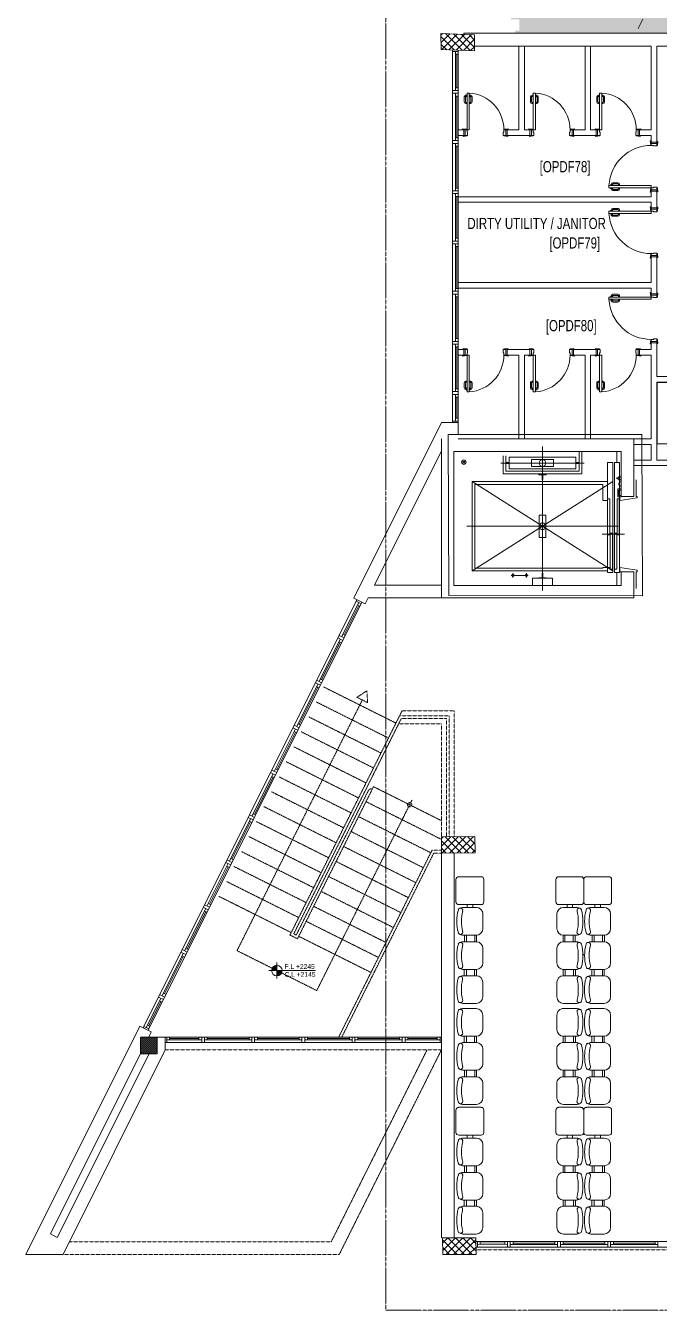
# Model space of a CAD drawing. Header units: millimetres. Extents: x -2143172 to 5255, y -610845 to 279739.
# Drawn here: x -1278641 to -1267271, y -33765 to -10728 of the extents above; entities that cross this region are included whole.
import ezdxf

# ---------------------------------------------------------------- set-up
doc = ezdxf.new("R2010")
doc.units = ezdxf.units.MM
doc.header["$LTSCALE"] = 30
for name, pattern in [('CENTERX2', [101.6, 63.5, -12.7, 12.7, -12.7]), ('DASHED2', [9.525, 6.35, -3.175]), ('HIDDEN', [9.525, 6.35, -3.175]), ('HIDDEN2', [0.1875, 0.125, -0.0625])]:
    doc.linetypes.add(name, pattern=pattern)
doc.layers.get('0').update_dxf_attribs({"lineweight": 5})
for name, color, linetype, lineweight in [('72_EGR_BASE_TEXT', 7, 'Continuous', 5), ('Aluminum', 7, 'Continuous', 5), ('Axis', 163, 'CENTERX2', 5), ('C-HYDR-CTCH', 6, 'Continuous', 5), ('Cabin', 7, 'Continuous', 5), ('Dims', 6, 'Continuous', 5), ('Hatch', 252, 'Continuous', 5), ('LOADING', 163, 'Continuous', 5), ('Medical Equipment and Furniture1', 163, 'Continuous', 5), ('Notes', 1, 'Continuous', 5), ('Proj', 7, 'HIDDEN2', 5), ('Structure', 20, 'Continuous', 5), ('Tech', 169, 'DASHED2', 5), ('Walls', 32, 'Continuous', 5)]:
    doc.layers.add(name, color=color, linetype=linetype, lineweight=lineweight)
doc.layers.add('Wooden Joinery', color=7, linetype='Continuous', lineweight=5, true_color=0x521300)
doc.styles.get("Standard").update_dxf_attribs({"font": ''})
doc.styles.add('X3G_ENTITY_9EC9', font='swisscl.ttf', dxfattribs={"height": 0.2})
doc.styles.add('X3G_ENTITY_9F38', font='swisscl.ttf', dxfattribs={"height": 0.2})
doc.styles.get('Standard').set_extended_font_data('@Arial Unicode MS')

# ---------------------------------------------------------------- blocks, each defined once
blk = doc.blocks.new('A$C72370EFE')
at = {"layer": 'Wooden Joinery'}
for p, q in [((-0.05, -0.07), (-0.05, -0.16)), ((-0.03, -0.07), (-0.03, -0.16)), ((-0.01, -0.04), (-0.02, -0.04)), ((-0.01, -0.06), (-0.02, -0.06)), ((-0.01, -0.17), (-0.02, -0.17)), ((-0.01, -0.19), (-0.02, -0.19)), ((-0.01, -0.03), (-0.01, -0.07)), ((0, -0.03), (-0.01, -0.03)), ((0, -0.07), (-0.01, -0.07)), ((-0.01, -0.17), (-0.01, -0.19)), ((0.04, -0.03), (0.05, -0.03)), ((0.04, -0.07), (0.05, -0.07)), ((0.05, -0.03), (0.05, -0.07)), ((0.05, -0.04), (0.06, -0.04)), ((0.05, -0.06), (0.06, -0.06)), ((0.05, -0.17), (0.06, -0.17)), ((0.05, -0.17), (0.05, -0.19)), ((0.05, -0.19), (0.06, -0.19)), ((0.07, -0.07), (0.07, -0.16)), ((0.09, -0.07), (0.09, -0.16))]:
    blk.add_line(p, q, dxfattribs=at)
for centre, radius, start, end in [((-0.02, -0.07), 0.03, 90, 180), ((-0.02, -0.16), 0.03, 180, 270), ((-0.02, -0.07), 0.01, 90, 180), ((-0.02, -0.16), 0.01, 180, 270), ((0.06, -0.07), 0.03, 0, 90), ((0.06, -0.07), 0.01, 0, 90), ((0.06, -0.16), 0.01, 270, 0), ((0.06, -0.16), 0.03, 270, 0)]:
    blk.add_arc(centre, radius, start, end, dxfattribs=at)
blk = doc.blocks.new('A$C268A7CF0')
at = {"layer": 'Wooden Joinery'}
for points in [[(80, 759), (80, 769), (10, 779), (10, 759)], [(740, 759), (740, 769), (810, 779), (810, 759)], [(70, 659), (70, 649), (0, 639), (0, 659)], [(120, 659), (120, 0), (80, 0), (80, 659)], [(750, 659), (750, 649), (820, 639), (820, 659)]]:
    blk.add_lwpolyline(points, close=True, dxfattribs=at)
for points in [[(45, 659), (45, 759), (20, 759), (20, 659), (45, 659)], [(45, 659), (80, 659), (80, 699), (90, 699), (90, 759), (45, 759), (45, 659)], [(775, 659), (740, 659), (740, 699), (730, 699), (730, 759), (775, 759), (775, 659)], [(775, 659), (775, 759), (800, 759), (800, 659), (775, 659)]]:
    blk.add_lwpolyline(points, dxfattribs=at)
blk.add_arc((80, 659), 660, 273.4748, 0, dxfattribs=at)
at = {"layer": 'Wooden Joinery', "xscale": 999.9999999998854, "yscale": 999.9999999998854, "zscale": 999.9999999998854, "rotation": 180}
blk.add_blockref('A$C72370EFE', (120, 0), dxfattribs=at)
blk = doc.blocks.new('A$C5FCA3E6B')
at = {"layer": 'Wooden Joinery'}
for points in [[(70, 759), (70, 749), (0, 739), (0, 759)], [(80, 859), (80, 869), (10, 879), (10, 859)], [(120, 759), (120, 0), (80, 0), (80, 759)], [(840, 859), (840, 869), (910, 879), (910, 859)], [(850, 759), (850, 749), (920, 739), (920, 759)]]:
    blk.add_lwpolyline(points, close=True, dxfattribs=at)
for points in [[(45, 759), (45, 859), (20, 859), (20, 759), (45, 759)], [(45, 759), (80, 759), (80, 799), (90, 799), (90, 859), (45, 859), (45, 759)], [(875, 759), (840, 759), (840, 799), (830, 799), (830, 859), (875, 859), (875, 759)], [(875, 759), (875, 859), (900, 859), (900, 759), (875, 759)]]:
    blk.add_lwpolyline(points, dxfattribs=at)
blk.add_arc((80, 759), 760, 273.0171, 0, dxfattribs=at)
at = {"layer": 'Wooden Joinery', "xscale": 999.9999999998854, "yscale": 999.9999999998854, "zscale": 999.9999999998854, "rotation": 180}
blk.add_blockref('A$C72370EFE', (120, 0), dxfattribs=at)
blk = doc.blocks.new('T127-1_B')
at = {"layer": 'Cabin'}
for p, q in [((44.5, 8), (44.5, 4)), ((44.5, 4), (78, 4)), ((78, 4), (82, 63.5)), ((44.5, -8), (44.5, -4)), ((44.5, -4), (78, -4)), ((78, -4), (82, -63.5))]:
    blk.add_line(p, q, dxfattribs=at)
at = {"layer": 'Cabin', "ltscale": 5}
for points in [[(44.5, 8), (0, 8), (0, -8), (44.5, -8)], [(82, 63.5), (89, 63.5), (89, -63.5), (82, -63.5)]]:
    blk.add_lwpolyline(points, dxfattribs=at)
blk = doc.blocks.new('T127-1_B__1680')
at = {"layer": 'Axis'}
blk.add_line((-990, 0), (990, 0), dxfattribs=at)
at = {"layer": 'Notes', "xscale": -1}
blk.add_blockref('T127-1_B', (-840, 0), dxfattribs=at)
at = {"layer": 'Notes'}
blk.add_blockref('T127-1_B', (840, 0), dxfattribs=at)
blk = doc.blocks.new('JIS5K')
at = {"layer": 'Cabin'}
for p, q in [((60.2, 8), (60.2, 11.2)), ((60.2, -8), (60.2, -11.2))]:
    blk.add_line(p, q, dxfattribs=at)
at = {"layer": 'Cabin', "ltscale": 5}
for points in [[(57, 11.2), (0, 11.2), (0, -11.2), (57, -11.2)], [(60.2, 8), (3.2, 8), (3.2, -8), (60.2, -8)], [(57, 11.2), (57, 43.5), (60.2, 43.5), (60.2, 11.2)], [(57, -11.2), (57, -43.5), (60.2, -43.5), (60.2, -11.2)]]:
    blk.add_lwpolyline(points, dxfattribs=at)
blk = doc.blocks.new('JIS5K__1200')
at = {"layer": 'Axis'}
blk.add_line((-750, 0), (750, 0), dxfattribs=at)
at = {"layer": 'Notes', "xscale": -1}
blk.add_blockref('JIS5K', (-600, 0), dxfattribs=at)
at = {"layer": 'Notes'}
blk.add_blockref('JIS5K', (600, 0), dxfattribs=at)
blk = doc.blocks.new('对重支撑1')
at = {"layer": 'Cabin'}
blk.add_lwpolyline([(1060, 178), (929, 178), (929, -178), (1060, -178)], close=True, dxfattribs=at).dxf.unprotected_set("ltscale", 0)
blk = doc.blocks.new('井道平面图轿厢1轿厢地坎')
at = {"layer": 'Axis', "ltscale": 0.864}
blk.add_lwpolyline([(0, 96), (0, -192)], dxfattribs=at)
at = {"layer": 'Cabin', "ltscale": 5}
for points in [[(690, 0), (690, -96), (-1285, -96), (-1285, 0)], [(15, -3), (15, -46), (-630, -46), (-630, -3)], [(630, -50), (630, -93), (-15, -93), (-15, -50)]]:
    blk.add_lwpolyline(points, close=True, dxfattribs=at)
at = {"layer": 'Cabin'}
for points in [[(600, 0), (600, -48)], [(600, -48), (633, -48)], [(633, -48), (633, -96)]]:
    blk.add_lwpolyline(points, dxfattribs=at)
blk = doc.blocks.new('层门地坎1')
at = {"layer": 'Axis', "ltscale": 0.81}
blk.add_lwpolyline([(0, 90), (0, -180)], dxfattribs=at)
at = {"layer": 'Cabin', "ltscale": 5}
for points in [[(690, 0), (690, -90), (-1285, -90), (-1285, 0)], [(15, -47), (15, -87), (-630, -87), (-630, -47)], [(630, -3), (630, -43), (-15, -43), (-15, -3)]]:
    blk.add_lwpolyline(points, close=True, dxfattribs=at)
blk = doc.blocks.new('A$C47696aed')
at = {"layer": 'Hatch'}
h = blk.add_hatch(dxfattribs=at)
h.set_pattern_fill('ANSI37', color=256, scale=30)
h.paths.add_polyline_path([(50953, 21918), (50349, 21910), (50353, 21621), (50957, 21629)])
h.paths.add_polyline_path([(43792, 21910), (43208, 21905), (43188, 21613), (43772, 21619)])
h.paths.add_polyline_path([(29415, 21903), (28816, 21899), (28810, 21606), (29409, 21610)])
h.paths.add_polyline_path([(36600, 21905), (35999, 21897), (35991, 21612), (36592, 21619)])
h.paths.add_polyline_path([(22196, 21912), (21589, 21890), (21604, 21598), (22210, 21619)])
h.paths.add_polyline_path([(15459, 21902), (14237, 21926), (14231, 21629), (15453, 21606)])
h.paths.add_polyline_path([(15473, 14702), (14258, 14686), (14245, 14393), (15460, 14409)])
h.paths.add_polyline_path([(15447, 7508), (14244, 7492), (14238, 7199), (15441, 7215)])
h.paths.add_polyline_path([(15466, 310), (14269, 298), (14272, 4), (15468, 15)])
h.paths.add_polyline_path([(7831, 312), (7227, 308), (7238, 23), (7841, 26)])
h.paths.add_polyline_path([(7815, 7510), (7218, 7511), (7218, 7210), (7815, 7209)])
h.paths.add_polyline_path([(7825, 14699), (7206, 14701), (7195, 14398), (7814, 14396)])
h.paths.add_polyline_path([(7802, 21879), (7201, 21893), (7197, 21604), (7798, 21589)])
h.paths.add_polyline_path([(603, 21877), (0, 21900), (2, 21611), (605, 21589)])
h.paths.add_polyline_path([(610, 7499), (8, 7492), (12, 7200), (614, 7207)])
h.paths.add_polyline_path([(628, 304), (29, 303), (34, 2), (633, 3)])
h.paths.add_polyline_path([(22215, 317), (21609, 304), (21615, 3), (22220, 16)])
h.paths.add_polyline_path([(22208, 7510), (21614, 7492), (21616, 7196), (22210, 7213)])
h.paths.add_polyline_path([(22199, 14718), (21600, 14710), (21604, 14410), (22203, 14418)])
h.paths.add_polyline_path([(29400, 14702), (28798, 14707), (28802, 14415), (29404, 14410)])
h.paths.add_polyline_path([(29403, 7520), (28800, 7502), (28813, 7202), (29413, 7223)])
h.paths.add_polyline_path([(29420, 304), (28816, 310), (28813, 25), (29417, 18)])
h.paths.add_polyline_path([(36618, 314), (36021, 300), (36030, 0), (36627, 15)])
h.paths.add_polyline_path([(36611, 7503), (36009, 7505), (36011, 7207), (36612, 7205)])
h.paths.add_polyline_path([(36574, 14706), (35993, 14711), (36013, 14421), (36594, 14417)])
h.paths.add_polyline_path([(43778, 14706), (43180, 14719), (43182, 14428), (43780, 14414)])
h.paths.add_polyline_path([(43779, 7507), (43210, 7500), (43212, 7205), (43780, 7213)])
h.paths.add_polyline_path([(43816, 310), (43210, 307), (43212, 3), (43817, 5)])
h.paths.add_polyline_path([(50990, 309), (50402, 326), (50389, 18), (50977, 2)])
h.paths.add_polyline_path([(50974, 7509), (50371, 7510), (50369, 7213), (50972, 7212)])
at = {"layer": 'C-HYDR-CTCH', "color": 4, "flags": 128}
for points in [[(2, 21611), (605, 21589), (603, 21877), (0, 21900), (2, 21611)], [(128, 14710), (140, 11818), (3617, 11815), (3606, 14706), (128, 14710)], [(8, 7492), (610, 7499), (614, 7207), (12, 7200), (8, 7497)], [(29, 303), (34, 2), (633, 3), (628, 304), (29, 303)]]:
    blk.add_lwpolyline(points, dxfattribs=at)
blk = doc.blocks.new('GF21009T-P')
for p, q in [((0.4, 0.5), (0, 0.5)), ((-0.05, 0.45), (-0.05, 0.05)), ((0.45, 0.45), (0.45, 0.05)), ((0.45, 0.3), (0.5, 0.3)), ((0.4, 0), (0, 0)), ((0.45, 0.2), (0.5, 0.2))]:
    blk.add_line(p, q)
for centre, start, end in [((0, 0.45), 90, 180), ((0.4, 0.45), 0, 90), ((0, 0.05), 180, 270), ((0.4, 0.05), 270, 0)]:
    blk.add_arc(centre, 0.0499, start, end)
blk = doc.blocks.new('3 s')
at = {"layer": 'Medical Equipment and Furniture1', "ltscale": 20}
for p, q in [((-699751, -400643), (-699535, -400643)), ((-699751, -400643), (-699513, -400643)), ((-699396, -401023), (-699396, -400760)), ((-699751, -401140), (-699513, -401140)), ((-699751, -401258), (-699513, -401258)), ((-699728, -401140), (-699728, -401258)), ((-699692, -401140), (-699692, -401258)), ((-699542, -401140), (-699542, -401258)), ((-699508, -401140), (-699508, -401258)), ((-699396, -401375), (-699396, -401637)), ((-699751, -401754), (-699513, -401754)), ((-699751, -401754), (-699535, -401754)), ((-699730, -401754), (-699730, -401867)), ((-699693, -401754), (-699693, -401867)), ((-699544, -401754), (-699544, -401867)), ((-699509, -401754), (-699509, -401867)), ((-699753, -401867), (-699536, -401867)), ((-699753, -401867), (-699514, -401867)), ((-699397, -402247), (-699397, -401984)), ((-699753, -402364), (-699514, -402364))]:
    blk.add_line(p, q, dxfattribs=at)
for centre, radius, start, end in [((-699175, -400872), 687, 164.361, 181.6247), ((-699798, -400697), 40.5, 344.361, 164.361), ((-699746, -400760), 117, 90, 118.9699), ((-699175, -400872), 606, 164.361, 181.8419), ((-699513, -400760), 117, 0, 90), ((-699175, -400911), 687, 178.3753, 195.639), ((-699175, -400911), 606, 178.1581, 195.639), ((-699513, -401023), 117, 270, 0), ((-699798, -401085), 40.5, 195.639, 15.639), ((-699798, -401312), 40.5, 344.361, 164.361), ((-699746, -401023), 117, 241.0301, 270), ((-699746, -401375), 117, 90, 118.9699), ((-699513, -401375), 117, 0, 90), ((-699175, -401486), 687, 164.361, 181.6247), ((-699175, -401525), 687, 178.3753, 195.639), ((-699175, -401486), 606, 164.361, 181.8419), ((-699175, -401525), 606, 178.1581, 195.639), ((-699798, -401700), 40.5, 195.639, 15.639), ((-699746, -401637), 117, 241.0301, 270), ((-699513, -401637), 117, 270, 0), ((-699176, -402096), 687, 164.361, 181.6247), ((-699799, -401922), 40.5, 344.361, 164.361), ((-699747, -401984), 117, 90, 118.9699), ((-699176, -402096), 606, 164.361, 181.8419), ((-699514, -401984), 117, 0, 90), ((-699176, -402135), 687, 178.3753, 195.639), ((-699176, -402135), 606, 178.1581, 195.639), ((-699799, -402309), 40.5, 195.639, 15.639), ((-699747, -402247), 117, 241.0301, 270), ((-699514, -402247), 117, 270, 0)]:
    blk.add_arc(centre, radius, start, end, dxfattribs=at)

msp = doc.modelspace()

# ---------------------------------------------------------------- hatches: boundary and pattern name
at = {"layer": 'Hatch'}
h = msp.add_hatch(color=256, dxfattribs=at)
edge = h.paths.add_edge_path()
edge.add_line((-1264241.3, -3964.7), (-1269852, -3964.7))
edge.add_arc((-1259078.4, -7414.7), 11312.5, 162.2435, 163.01356)
edge.add_arc((-1259078.4, -7414.7), 11312.5, 163.01356, 192.50792)
edge.add_line((-1270122.4, -9864.7), (-1267191.3, -9864.7))
edge.add_line((-1267191.3, -9864.7), (-1264241.3, -3964.7))
h.paths.add_polyline_path([(-1263980.9, -4785.6), (-1263980.9, -3964.7), (-1264241.3, -3964.7), (-1267191.3, -9864.7), (-1263980.9, -9864.7)])
h.paths.add_polyline_path([(-1263980.9, -10814.7), (-1264680.9, -10814.7), (-1264680.9, -10614.7), (-1263980.9, -10614.7), (-1263980.9, -9864.7), (-1267191.3, -9864.7), (-1267691.3, -10864.7), (-1263980.9, -10864.7)])
edge = h.paths.add_edge_path()
edge.add_line((-1269780.9, -10814.7), (-1269867.8, -10814.7))
edge.add_arc((-1259078.4, -7414.7), 11312.5, 197.49079, 197.7565)
edge.add_line((-1269852, -10864.7), (-1267691.3, -10864.7))
edge.add_line((-1267691.3, -10864.7), (-1267191.3, -9864.7))
edge.add_line((-1267191.3, -9864.7), (-1270122.4, -9864.7))
edge.add_arc((-1259078.4, -7414.7), 11312.5, 192.50792, 196.43175)
edge.add_line((-1269928.8, -10614.7), (-1269780.9, -10614.7))
edge.add_line((-1269780.9, -10614.7), (-1269780.9, -10814.7))
h = msp.add_hatch(dxfattribs=at)
h.set_pattern_fill('ANSI31', color=256, scale=8)
h.set_pattern_definition([(45, (29046.162, 361662.892), (-17.96051224, 17.96051224), [])])
h.paths.add_polyline_path([(-1276581.7, -29163.6), (-1276281.7, -29163.6), (-1276281.7, -28863.6), (-1276581.7, -28863.6)])

# ---------------------------------------------------------------- linework, layer by layer
at = {"layer": 'Aluminum'}
for p, q in [((-1270980.9, -17843.9), (-1270980.9, -11164.7)), ((-1270980.9, -11189.7), (-1270880.9, -11189.7)), ((-1270930.9, -11189.7), (-1270930.9, -11889.7)), ((-1270930.9, -11239.7), (-1270880.9, -11239.7)), ((-1270905.9, -11239.7), (-1270905.9, -11839.7)), ((-1270880.9, -11164.7), (-1270880.9, -17843.9)), ((-1270980.9, -11889.7), (-1270880.9, -11889.7)), ((-1270980.9, -11939.7), (-1270880.9, -11939.7)), ((-1270930.9, -11839.7), (-1270880.9, -11839.7)), ((-1270930.9, -11939.7), (-1270930.9, -12789.7)), ((-1270930.9, -11989.7), (-1270880.9, -11989.7)), ((-1270905.9, -11989.7), (-1270905.9, -12739.7)), ((-1270980.9, -12789.7), (-1270880.9, -12789.7)), ((-1270980.9, -12839.7), (-1270880.9, -12839.7)), ((-1270930.9, -12739.7), (-1270880.9, -12739.7)), ((-1270930.9, -12839.7), (-1270930.9, -13689.7)), ((-1270930.9, -12889.7), (-1270880.9, -12889.7)), ((-1270905.9, -12889.7), (-1270905.9, -13639.7)), ((-1270980.9, -13689.7), (-1270880.9, -13689.7)), ((-1270980.9, -13739.7), (-1270880.9, -13739.7)), ((-1270930.9, -13639.7), (-1270880.9, -13639.7)), ((-1270930.9, -13739.7), (-1270930.9, -14589.7)), ((-1270930.9, -13789.7), (-1270880.9, -13789.7)), ((-1270905.9, -13789.7), (-1270905.9, -14539.7)), ((-1270980.9, -14589.7), (-1270880.9, -14589.7)), ((-1270980.9, -14639.7), (-1270880.9, -14639.7)), ((-1270930.9, -14539.7), (-1270880.9, -14539.7)), ((-1270930.9, -15489.7), (-1270930.9, -14639.7)), ((-1270930.9, -14689.7), (-1270880.9, -14689.7)), ((-1270905.9, -15439.7), (-1270905.9, -14689.7)), ((-1270980.9, -15489.7), (-1270880.9, -15489.7)), ((-1270980.9, -15539.7), (-1270880.9, -15539.7)), ((-1270930.9, -15439.7), (-1270880.9, -15439.7)), ((-1270930.9, -16389.7), (-1270930.9, -15539.7)), ((-1270930.9, -15589.7), (-1270880.9, -15589.7)), ((-1270905.9, -16339.7), (-1270905.9, -15589.7)), ((-1270930.9, -16339.7), (-1270880.9, -16339.7)), ((-1270980.9, -16389.7), (-1270880.9, -16389.7)), ((-1270980.9, -16439.7), (-1270880.9, -16439.7)), ((-1270930.9, -17289.7), (-1270930.9, -16439.7)), ((-1270930.9, -16489.7), (-1270880.9, -16489.7)), ((-1270905.9, -17239.7), (-1270905.9, -16489.7)), ((-1270930.9, -17239.7), (-1270880.9, -17239.7)), ((-1270980.9, -17289.7), (-1270880.9, -17289.7)), ((-1270980.9, -17339.7), (-1270880.9, -17339.7)), ((-1270930.9, -17818.9), (-1270930.9, -17339.7)), ((-1270930.9, -17389.7), (-1270880.9, -17389.7)), ((-1270905.9, -17768.9), (-1270905.9, -17389.7)), ((-1270980.9, -17818.9), (-1270880.9, -17818.9)), ((-1270930.9, -17768.9), (-1270880.9, -17768.9)), ((-1271180.9, -28864.7), (-1276135.5, -28864.7)), ((-1271180.9, -28964.7), (-1276135.5, -28964.7)), ((-1276110.5, -28964.7), (-1276110.5, -28864.7)), ((-1275483.2, -28914.7), (-1276110.5, -28914.7)), ((-1276060.5, -28914.7), (-1276060.5, -28864.7)), ((-1275533.2, -28889.7), (-1276060.5, -28889.7)), ((-1275533.2, -28914.7), (-1275533.2, -28864.7)), ((-1275483.2, -28964.7), (-1275483.2, -28864.7)), ((-1275433.2, -28964.7), (-1275433.2, -28864.7)), ((-1274583.2, -28914.7), (-1275433.2, -28914.7)), ((-1275383.2, -28914.7), (-1275383.2, -28864.7)), ((-1274633.2, -28889.7), (-1275383.2, -28889.7)), ((-1274633.2, -28914.7), (-1274633.2, -28864.7)), ((-1274583.2, -28964.7), (-1274583.2, -28864.7)), ((-1274533.2, -28964.7), (-1274533.2, -28864.7)), ((-1273683.2, -28914.7), (-1274533.2, -28914.7)), ((-1274483.2, -28914.7), (-1274483.2, -28864.7)), ((-1273733.2, -28889.7), (-1274483.2, -28889.7)), ((-1273733.2, -28914.7), (-1273733.2, -28864.7)), ((-1273683.2, -28964.7), (-1273683.2, -28864.7)), ((-1273633.2, -28964.7), (-1273633.2, -28864.7)), ((-1272783.2, -28914.7), (-1273633.2, -28914.7)), ((-1273583.2, -28914.7), (-1273583.2, -28864.7)), ((-1272833.2, -28889.7), (-1273583.2, -28889.7)), ((-1272833.2, -28914.7), (-1272833.2, -28864.7)), ((-1272783.2, -28964.7), (-1272783.2, -28864.7)), ((-1272733.2, -28964.7), (-1272733.2, -28864.7)), ((-1271883.2, -28914.7), (-1272733.2, -28914.7)), ((-1272683.2, -28914.7), (-1272683.2, -28864.7)), ((-1271933.2, -28889.7), (-1272683.2, -28889.7)), ((-1271933.2, -28914.7), (-1271933.2, -28864.7)), ((-1271883.2, -28964.7), (-1271883.2, -28864.7)), ((-1271833.2, -28964.7), (-1271833.2, -28864.7)), ((-1271205.9, -28914.7), (-1271833.2, -28914.7)), ((-1271783.2, -28914.7), (-1271783.2, -28864.7)), ((-1271255.9, -28889.7), (-1271783.2, -28889.7)), ((-1271255.9, -28914.7), (-1271255.9, -28864.7)), ((-1271205.9, -28964.7), (-1271205.9, -28864.7)), ((-1263980.9, -32534.7), (-1270558.8, -32529.5, 0)), ((-1263980.9, -32634.7), (-1270558.8, -32629.5, 0)), ((-1270533.8, -32629.5, 0), (-1270533.8, -32529.5, 0)), ((-1269995.9, -32584.7), (-1270533.8, -32579.5, 0)), ((-1270483.8, -32579.5, 0), (-1270483.8, -32529.5, 0)), ((-1270045.9, -32559.7), (-1270483.8, -32554.5, 0)), ((-1270045.9, -32584.7), (-1270045.9, -32534.7)), ((-1269995.9, -32634.7), (-1269995.9, -32534.7)), ((-1269945.9, -32634.7), (-1269945.9, -32534.7)), ((-1269095.9, -32584.7), (-1269945.9, -32584.7)), ((-1269895.9, -32584.7), (-1269895.9, -32534.7)), ((-1269145.9, -32559.7), (-1269895.9, -32559.7)), ((-1269145.9, -32584.7), (-1269145.9, -32534.7)), ((-1269095.9, -32634.7), (-1269095.9, -32534.7)), ((-1269045.9, -32634.7), (-1269045.9, -32534.7)), ((-1268195.9, -32584.7), (-1269045.9, -32584.7)), ((-1268995.9, -32584.7), (-1268995.9, -32534.7)), ((-1268245.9, -32559.7), (-1268995.9, -32559.7)), ((-1268245.9, -32584.7), (-1268245.9, -32534.7)), ((-1268195.9, -32634.7), (-1268195.9, -32534.7)), ((-1268145.9, -32634.7), (-1268145.9, -32534.7)), ((-1268145.9, -32584.7), (-1267295.9, -32584.7)), ((-1268095.9, -32584.7), (-1268095.9, -32534.7)), ((-1268095.9, -32559.7), (-1267345.9, -32559.7)), ((-1267345.9, -32584.7), (-1267345.9, -32534.7)), ((-1267295.9, -32634.7), (-1267295.9, -32534.7))]:
    msp.add_line(p, q, dxfattribs=at)
at = {"layer": 'Aluminum', "color": 3}
for p, q in [((-1276534.6, -28696.8), (-1272697.5, -21022.4)), ((-1272608, -21067.2), (-1276445.2, -28741.5)), ((-1272665.8, -21070.9), (-1272972.7, -21684.8)), ((-1272665.8, -21126.8), (-1272928, -21651.3)), ((-1272710.5, -21048.5), (-1272621.1, -21093.2)), ((-1272688.1, -21115.6), (-1272643.4, -21137.9)), ((-1272950.4, -21640.1), (-1272905.7, -21662.5)), ((-1272995.1, -21729.5), (-1273375.2, -22489.8)), ((-1272995.1, -21785.4), (-1273330.5, -22456.3)), ((-1273039.8, -21707.2), (-1272950.4, -21751.9)), ((-1273017.5, -21662.5), (-1272928, -21707.2)), ((-1273017.5, -21774.3), (-1272972.7, -21796.6)), ((-1273397.6, -22534.5), (-1273777.7, -23294.8)), ((-1273442.3, -22512.2), (-1273352.9, -22556.9)), ((-1273420, -22467.4), (-1273330.5, -22512.2)), ((-1273352.9, -22445.1), (-1273308.2, -22467.4)), ((-1273397.6, -22590.4), (-1273733, -23261.2)), ((-1273420, -22579.2), (-1273375.2, -22601.6)), ((-1273755.4, -23250.1), (-1273710.7, -23272.4)), ((-1273800.1, -23339.5), (-1274180.2, -24099.8)), ((-1273800.1, -23395.4), (-1274135.5, -24066.2)), ((-1273844.8, -23317.1), (-1273755.4, -23361.9)), ((-1273822.5, -23272.4), (-1273733, -23317.1)), ((-1273822.5, -23384.2), (-1273777.7, -23406.6)), ((-1274202.6, -24144.5), (-1274582.7, -24904.8)), ((-1274247.3, -24122.1), (-1274157.9, -24166.9)), ((-1274224.9, -24077.4), (-1274135.5, -24122.1)), ((-1274157.9, -24055), (-1274113.1, -24077.4)), ((-1274202.6, -24200.4), (-1274538, -24871.2)), ((-1274224.9, -24189.2), (-1274180.2, -24211.6)), ((-1274560.4, -24860), (-1274515.6, -24882.4)), ((-1274605.1, -24949.5), (-1274985.2, -25709.7)), ((-1274605.1, -25005.4), (-1274940.5, -25676.2)), ((-1274649.8, -24927.1), (-1274560.4, -24971.8)), ((-1274627.4, -24882.4), (-1274538, -24927.1)), ((-1274627.4, -24994.2), (-1274582.7, -25016.6)), ((-1275387.7, -26514.7), (-1275007.6, -25754.5)), ((-1275052.3, -25732.1), (-1274962.8, -25776.8)), ((-1275029.9, -25687.4), (-1274940.5, -25732.1)), ((-1275029.9, -25799.2), (-1274985.2, -25821.5)), ((-1274962.8, -25665), (-1274918.1, -25687.4)), ((-1275343, -26481.2), (-1275007.6, -25810.4)), ((-1275365.3, -26470), (-1275320.6, -26492.4)), ((-1275790.2, -27319.7), (-1275410.1, -26559.4)), ((-1275745.5, -27286.2), (-1275410.1, -26615.3)), ((-1275454.8, -26537.1), (-1275365.3, -26581.8)), ((-1275432.4, -26492.4), (-1275343, -26537.1)), ((-1275432.4, -26604.2), (-1275387.7, -26626.5)), ((-1276192.7, -28124.7), (-1275812.6, -27364.4)), ((-1275857.3, -27342.1), (-1275767.8, -27386.8)), ((-1275834.9, -27297.3), (-1275745.5, -27342.1)), ((-1275834.9, -27409.1), (-1275790.2, -27431.5)), ((-1275767.8, -27275), (-1275723.1, -27297.3)), ((-1276148, -28091.1), (-1275812.6, -27420.3)), ((-1276237.4, -28102.3), (-1276148, -28147.1)), ((-1276170.3, -28080), (-1276125.6, -28102.3)), ((-1276478.7, -28696.8), (-1276215, -28169.4)), ((-1276434, -28663.2), (-1276215, -28225.3)), ((-1276259.8, -28147.1), (-1276170.3, -28191.8)), ((-1276237.4, -28214.1), (-1276192.7, -28236.5)), ((-1276523.4, -28674.4), (-1276434, -28719.1)), ((-1276456.4, -28652), (-1276411.6, -28674.4))]:
    msp.add_line(p, q, dxfattribs=at)
at = {"layer": 'Axis'}
msp.add_line((-1269366.9, -18775.7), (-1269366.9, -18365.7), dxfattribs=at)
at = {"layer": 'Axis', "ltscale": 3}
for points in [[(-1269366.9, -18274.7), (-1269366.9, -20854.7)], [(-1268106.9, -18904.7), (-1270626.9, -20504.7)], [(-1268106.9, -20504.7), (-1270626.9, -18904.7)], [(-1268006.9, -19704.7), (-1270726.9, -19704.7)]]:
    msp.add_lwpolyline(points, dxfattribs=at)
at = {"layer": 'Axis', "ltscale": 1.5}
msp.add_lwpolyline([(-1269366.9, -19454.7), (-1269366.9, -19954.7)], dxfattribs=at)
at = {"layer": 'Axis', "ltscale": 0.9}
msp.add_lwpolyline([(-1269626.9, -20584.7), (-1269926.9, -20584.7)], dxfattribs=at)
at = {"layer": 'Axis', "ltscale": 0.24}
for points in [[(-1269896.9, -20544.7), (-1269896.9, -20624.7)], [(-1269656.9, -20544.7), (-1269656.9, -20624.7)]]:
    msp.add_lwpolyline(points, dxfattribs=at)
at = {"layer": 'Cabin', "ltscale": 5}
for points in [[(-1270075.1, -18439.7), (-1270075.1, -18764.7), (-1268658.7, -18764.7), (-1268658.7, -18364.7)], [(-1270027.1, -18439.7), (-1270027.1, -18716.7), (-1268706.7, -18716.7), (-1268706.7, -18364.7)]]:
    msp.add_lwpolyline(points, dxfattribs=at)
at = {"layer": 'Cabin'}
for points in [[(-1268031.9, -18364.7), (-1268031.9, -18559.7)], [(-1269116.9, -18570.7), (-1269616.9, -18570.7)], [(-1268106.9, -18559.7), (-1268202.9, -18559.7)], [(-1268202.9, -18559.7), (-1268202.9, -18904.7)], [(-1268106.9, -18559.7), (-1268202.9, -18559.7)], [(-1268202.9, -18559.7), (-1268202.9, -18904.7)], [(-1268106.9, -20534.7), (-1268106.9, -18559.7)], [(-1268106.9, -20534.7), (-1268106.9, -18559.7)], [(-1267980.9, -19174.7), (-1267980.9, -19244.7), (-1267670.9, -19194.7), (-1267670.9, -19169.7), (-1267685.9, -19169.7), (-1267685.9, -18869.7)], [(-1268202.9, -18904.7), (-1270626.9, -18904.7)], [(-1270626.9, -18904.7), (-1270626.9, -20504.7)], [(-1268202.9, -18904.7), (-1270626.9, -18904.7)], [(-1270626.9, -18904.7), (-1270626.9, -20504.7)], [(-1268282.9, -18954.7), (-1270582.9, -18954.7)], [(-1270582.9, -18954.7), (-1270582.9, -19704.7)], [(-1268282.9, -19244.7), (-1268282.9, -18954.7)], [(-1268202.9, -19244.7), (-1268282.9, -19244.7)], [(-1270582.9, -20454.7), (-1270582.9, -19704.7)], [(-1268282.9, -20454.7), (-1270582.9, -20454.7)], [(-1268202.9, -20444.7), (-1268282.9, -20444.7)], [(-1268282.9, -20444.7), (-1268282.9, -20454.7)], [(-1267955.9, -20519.7), (-1267955.9, -20519.7), (-1267980.9, -20519.7), (-1267980.9, -20444.7), (-1267670.9, -20494.7), (-1267670.9, -20519.7), (-1267685.9, -20519.7), (-1267685.9, -20819.7)], [(-1270626.9, -20504.7), (-1268202.9, -20504.7)], [(-1270626.9, -20504.7), (-1268202.9, -20504.7)], [(-1268202.9, -20504.7), (-1268202.9, -20534.7)], [(-1268202.9, -20504.7), (-1268202.9, -20534.7)], [(-1268202.9, -20534.7), (-1268106.9, -20534.7)], [(-1268202.9, -20534.7), (-1268106.9, -20534.7)], [(-1268031.9, -20764.7), (-1268031.9, -20534.7)]]:
    msp.add_lwpolyline(points, dxfattribs=at)
at = {"layer": 'Cabin', "ltscale": 5}
msp.add_lwpolyline([(-1269966.9, -18465.7), (-1269966.9, -18675.7), (-1268766.9, -18675.7), (-1268766.9, -18465.7)], close=True, dxfattribs=at)
at = {"layer": 'Cabin'}
msp.add_lwpolyline([(-1269566.9, -18509.7), (-1269566.9, -18631.7), (-1269166.9, -18631.7), (-1269166.9, -18509.7)], close=True, dxfattribs=at)
at = {"layer": 'Cabin', "ltscale": 50}
msp.add_lwpolyline([(-1269427.9, -19904.7), (-1269305.9, -19904.7), (-1269305.9, -19504.7), (-1269427.9, -19504.7)], close=True, dxfattribs=at)
at = {"layer": 'Cabin'}
for centre, radius in [((-1269366.9, -18570.7), 60), ((-1269896.9, -20584.7), 20), ((-1269656.9, -20584.7), 20)]:
    msp.add_circle(centre, radius, dxfattribs=at)
at = {"layer": 'Dims'}
for p, q in [((-1274133, -27529.7), (-1274133, -27815.4)), ((-1274275.9, -27672.5), (-1273442.7, -27672.5))]:
    msp.add_line(p, q, dxfattribs=at)
at = {"layer": 'Dims', "const_width": 95.3}
for points in [[(-1274180.7, -27672.5, -0.4142136), (-1274133, -27624.9, -1)], [(-1274133, -27720.2, 0.4142136), (-1274085.4, -27672.5, 1)]]:
    msp.add_lwpolyline(points, format="xyb", dxfattribs=at)
at = {"layer": 'Dims'}
msp.add_circle((-1274133, -27672.5), 95.2, dxfattribs=at)
at = {"layer": 'LOADING', "elevation": -0.1}
msp.add_lwpolyline([(-1266709.1, -17125.3), (-1267309.1, -17125.3), (-1267309.1, -18225.3), (-1266709.1, -18225.3)], close=True, dxfattribs=at)
at = {"layer": 'LOADING'}
msp.add_point((-1268627.5, -27389, -0.1), dxfattribs=at)
at = {"layer": 'Notes'}
for p, q in [((-1270803, -18530.2), (-1270753, -18580.2)), ((-1270753, -18530.2), (-1270803, -18580.2))]:
    msp.add_line(p, q, dxfattribs=at)
msp.add_circle((-1270778, -18555.2), 40, dxfattribs=at)
at = {"layer": 'Proj', "linetype": 'HIDDEN'}
msp.add_line((-1264241.3, -3964.7, 0), (-1267691.3, -10864.7, 0), dxfattribs=at)
at = {"layer": 'Proj'}
for p, q in [((-1271997.6, -23233.9), (-1273294.5, -22585.5)), ((-1272131.8, -23502.3), (-1273428.7, -22853.8)), ((-1272265.9, -23770.6), (-1273562.8, -23122.1)), ((-1271947.1, -23244.7), (-1271180.9, -23244.7)), ((-1271180.9, -25264.7), (-1271180.9, -23244.7)), ((-1272400.1, -24038.9), (-1273697, -23390.5)), ((-1272534.2, -24307.3), (-1273831.2, -23658.8)), ((-1272668.4, -24575.6), (-1273965.3, -23927.1)), ((-1272802.6, -24843.9), (-1274099.5, -24195.5)), ((-1271180.9, -24983.9), (-1272400.1, -24374.3)), ((-1272936.7, -25112.2), (-1274233.7, -24463.8)), ((-1271180.9, -25319.4), (-1272534.2, -24642.7)), ((-1273070.9, -25380.6), (-1274367.8, -24732.1)), ((-1273205.1, -25648.9), (-1274502, -25000.4)), ((-1271371.5, -25559.5), (-1272668.4, -24911)), ((-1273339.2, -25917.2), (-1274636.1, -25268.8)), ((-1271505.7, -25827.8), (-1272802.6, -25179.3)), ((-1273473.4, -26185.6), (-1274770.3, -25537.1)), ((-1271639.8, -26096.1), (-1272936.7, -25447.6)), ((-1271774, -26364.4), (-1273070.9, -25716)), ((-1273607.6, -26453.9), (-1274904.5, -25805.4)), ((-1271908.1, -26632.8), (-1273205.1, -25984.3)), ((-1273741.7, -26722.2), (-1275038.6, -26073.7)), ((-1272042.3, -26901.1), (-1273339.2, -26252.6)), ((-1273875.9, -26990.5), (-1275172.8, -26342.1)), ((-1272176.5, -27169.4), (-1273473.4, -26521)), ((-1272310.6, -27437.7), (-1273607.6, -26789.3)), ((-1272444.8, -27706.1), (-1273741.7, -27057.6)), ((-1276135.5, -29094.7), (-1271180.9, -29094.7)), ((-1270558.8, -32679.5, 0), (-1263980.9, -32684.7))]:
    msp.add_line(p, q, dxfattribs=at)
at = {"layer": 'Proj', "elevation": 0}
msp.add_lwpolyline([(-1220760.9, -9864.7), (-1272180.9, -9864.7), (-1272180.9, -33764.7), (-1220760.9, -33764.7)], dxfattribs=at)
at = {"layer": 'Proj', "linetype": 'HIDDEN', "ltscale": 3}
msp.add_lwpolyline([(-1220760.9, -9864.7), (-1272180.9, -9864.7), (-1272180.9, -33764.7), (-1220760.9, -33764.7)], dxfattribs=at)
at = {"layer": 'Proj'}
msp.add_lwpolyline([(-1272518.5, -22654.6), (-1272697, -22772.4), (-1272505.7, -22868.1)], close=True, dxfattribs=at)
for points in [[(-1271706.9, -24609.1), (-1273417.5, -28030.3), (-1274848.6, -27314.8), (-1272601.3, -22820.3)], [(-1272400.1, -24374.3), (-1273764.1, -27102.3), (-1273898.2, -27035.3), (-1271888, -23014.7), (-1270950.9, -23014.7), (-1270950.9, -25264.7)], [(-1271933, -23104.7), (-1271040.9, -23104.7), (-1271040.9, -25264.7)], [(-1271180.9, -25514.7), (-1271349.1, -25514.7), (-1273024.1, -28864.7)], [(-1271180.9, -25564.7), (-1271318.2, -25564.7), (-1272968.2, -28864.7)], [(-1271180.9, -29094.7), (-1273015.9, -32764.7), (-1277970.5, -32764.7)], [(-1271438, -29094.7), (-1273158, -32534.7), (-1277855.5, -32534.7)]]:
    msp.add_lwpolyline(points, dxfattribs=at)
msp.add_lwpolyline([(-1271090.9, -25264.7), (-1271090.9, -23154.7), (-1271902.1, -23154.7), (-1273831.2, -27012.9), (-1273786.4, -27035.3), (-1272489.5, -24441.4, -0.4142136), (-1272422.4, -24419.1)], format="xyb", dxfattribs=at)
msp.add_circle((-1271751.6, -24698.6), 37.5, dxfattribs=at)
at = {"layer": 'Structure'}
for points in [[(-1267730.9, -19169.7), (-1267955.9, -19169.7), (-1267955.9, -18364.7), (-1270955.9, -18364.7), (-1270955.9, -20764.7), (-1267955.9, -20764.7), (-1267955.9, -20519.7), (-1267730.9, -20519.7), (-1267730.9, -20989.7), (-1271180.9, -20989.7), (-1271180.9, -18139.7)], [(-1270880.9, -18139.7), (-1267730.9, -18139.7), (-1267730.9, -19169.7)]]:
    msp.add_lwpolyline(points, dxfattribs=at)
at = {"layer": 'Structure', "elevation": 0}
msp.add_lwpolyline([(-1276581.7, -29163.6), (-1276281.7, -29163.6), (-1276281.7, -28863.6), (-1276581.7, -28863.6)], close=True, dxfattribs=at)
at = {"layer": 'Tech', "ltscale": 0.36}
msp.add_lwpolyline([(-1267986.9, -18844.7), (-1268046.9, -18844.7)], dxfattribs=at)
at = {"layer": 'Tech', "ltscale": 9}
for points in [[(-1268015.9, -19174.7), (-1268015.9, -19034.7), (-1267955.9, -19034.7), (-1267955.9, -19174.7)], [(-1267995.9, -19154.7), (-1267995.9, -19054.7), (-1267955.9, -19054.7), (-1267955.9, -19154.7)]]:
    msp.add_lwpolyline(points, close=True, dxfattribs=at)
at = {"layer": 'Tech', "ltscale": 0.48}
msp.add_lwpolyline([(-1267956.9, -18984.7), (-1267956.9, -18904.7)], dxfattribs=at)
at = {"layer": 'Tech'}
msp.add_circle((-1267986.9, -18844.7), 30, dxfattribs=at)
at = {"layer": 'Tech', "ltscale": 5}
msp.add_circle((-1269366.9, -19704.7), 60, dxfattribs=at)
at = {"layer": 'Tech'}
msp.add_arc((-1267956.9, -18944.7), 40, 90, 270, dxfattribs=at)
at = {"layer": 'Walls'}
for p, q in [((-1263330.7, -10864.7), (-1270780.9, -10864.7)), ((-1270780.9, -10864.7), (-1270780.9, -10882.8)), ((-1267415.9, -11096.2, 0), (-1270586.2, -11097.5, 0)), ((-1269792.5, -12594.7), (-1269792.5, -11094.7)), ((-1269692.5, -12594.7), (-1269692.5, -11094.7)), ((-1268604.2, -12594.7), (-1268604.2, -11094.7)), ((-1268504.2, -12594.7), (-1268504.2, -11094.7)), ((-1267415.9, -11096.2), (-1267415.9, -12594.7)), ((-1263980.9, -11094.7), (-1267315.9, -11096.1, 0)), ((-1267315.9, -11096.1), (-1267315.9, -12814.7)), ((-1270880.9, -12594.7), (-1270780.9, -12594.7)), ((-1270780.9, -12594.7), (-1270780.9, -12694.7)), ((-1270000.9, -12594.7), (-1269792.5, -12594.7)), ((-1270000.9, -12594.7), (-1270000.9, -12694.7)), ((-1269692.5, -12594.7), (-1269592.5, -12594.7)), ((-1269592.5, -12594.7), (-1269592.5, -12694.7)), ((-1268812.5, -12594.7), (-1268812.5, -12694.7)), ((-1268812.5, -12594.7), (-1268604.2, -12594.7)), ((-1268504.2, -12594.7), (-1268404.2, -12594.7)), ((-1268404.2, -12594.7), (-1268404.2, -12694.7)), ((-1267624.2, -12594.7), (-1267624.2, -12694.7)), ((-1267624.2, -12594.7), (-1267415.9, -12594.7)), ((-1270880.9, -12694.7), (-1270780.9, -12694.7)), ((-1270000.9, -12694.7), (-1269592.5, -12694.7)), ((-1268812.5, -12694.7), (-1268404.2, -12694.7)), ((-1267624.2, -12694.7), (-1267415.9, -12694.7)), ((-1267415.9, -12694.7), (-1267415.9, -12814.7)), ((-1267415.9, -12814.7), (-1267315.9, -12814.7)), ((-1267415.9, -13794.7), (-1270880.9, -13794.7)), ((-1267415.9, -13694.7), (-1267415.9, -13794.7)), ((-1267415.9, -13694.7), (-1267315.9, -13694.7)), ((-1267315.9, -13694.7), (-1267315.9, -13994.7)), ((-1267415.9, -13894.7), (-1270880.9, -13894.7)), ((-1267415.9, -13894.7), (-1267415.9, -13994.7)), ((-1267415.9, -13994.7), (-1267315.9, -13994.7)), ((-1267415.9, -14874.7), (-1267415.9, -15334.7)), ((-1267415.9, -14874.7), (-1267315.9, -14874.7)), ((-1267315.9, -14874.7), (-1267315.9, -15534.7)), ((-1270880.9, -15334.7), (-1270880.9, -15434.7)), ((-1267415.9, -15334.7), (-1270880.9, -15334.7)), ((-1267415.9, -15434.7), (-1270880.9, -15434.7)), ((-1267415.9, -15434.7), (-1267415.9, -15534.7)), ((-1267415.9, -15534.7), (-1267315.9, -15534.7)), ((-1270880.9, -16534.7), (-1270780.9, -16534.7)), ((-1270780.9, -16634.7), (-1270780.9, -16534.7)), ((-1270000.9, -16534.7), (-1269592.5, -16534.7)), ((-1270000.9, -16634.7), (-1270000.9, -16534.7)), ((-1269592.5, -16634.7), (-1269592.5, -16534.7)), ((-1268812.5, -16634.7), (-1268812.5, -16534.7)), ((-1268812.5, -16534.7), (-1268404.2, -16534.7)), ((-1268404.2, -16634.7), (-1268404.2, -16534.7)), ((-1267624.2, -16634.7), (-1267624.2, -16534.7)), ((-1267624.2, -16534.7), (-1267415.9, -16534.7)), ((-1267415.9, -16414.7), (-1267415.9, -16534.7)), ((-1267415.9, -16414.7), (-1267315.9, -16414.7)), ((-1267315.9, -16414.7), (-1267315.9, -17017.8)), ((-1270880.9, -16634.7), (-1270780.9, -16634.7)), ((-1270000.9, -16634.7), (-1269792.5, -16634.7)), ((-1269792.5, -16634.7), (-1269792.5, -18134.7)), ((-1269692.5, -16634.7), (-1269692.5, -18134.7)), ((-1269692.5, -16634.7), (-1269592.5, -16634.7)), ((-1268812.5, -16634.7), (-1268604.2, -16634.7)), ((-1268604.2, -16634.7), (-1268604.2, -18134.7)), ((-1268504.2, -16634.7), (-1268504.2, -18134.7)), ((-1268504.2, -16634.7), (-1268404.2, -16634.7)), ((-1267624.2, -16634.7), (-1267415.9, -16634.7)), ((-1267415.9, -16634.7), (-1267415.9, -18139.7)), ((-1267315.9, -17017.8), (-1264968.5, -17017.8)), ((-1267315.9, -17117.8), (-1267315.9, -18517.8)), ((-1267315.9, -17117.8), (-1265068.5, -17117.8)), ((-1267730.9, -18139.7), (-1267415.9, -18139.7)), ((-1272381.6, -20759.7), (-1271184.1, -18364.7)), ((-1267415.9, -18239.7), (-1267730.9, -18239.7)), ((-1267415.9, -18239.7), (-1267415.9, -18517.8)), ((-1267730.9, -18517.8), (-1267415.9, -18517.8)), ((-1266048.5, -18617.8), (-1267730.9, -18617.8)), ((-1267315.9, -18517.8), (-1266048.5, -18517.8)), ((-1271180.9, -20759.7), (-1272381.6, -20759.7)), ((-1272755.6, -20993.4), (-1272549.9, -21096.2)), ((-1272549.9, -21096.2), (-1272496.6, -20989.7)), ((-1271180.9, -20989.7), (-1272496.6, -20989.7)), ((-1271180.9, -32464.7), (-1271180.9, -25564.7)), ((-1270950.9, -32464.7), (-1270950.9, -25564.7)), ((-1276592.8, -28667.7), (-1276387, -28770.5)), ((-1276434.1, -28864.7), (-1276387, -28770.5))]:
    msp.add_line(p, q, dxfattribs=at)
for points in [[(-1270880.9, -18064.7), (-1270880.9, -17843.9), (-1271180.9, -17843.9), (-1272755.6, -20993.4)], [(-1271184.1, -18364.7), (-1271180.9, -18364.7)], [(-1276592.8, -28667.7), (-1278641.3, -32764.7), (-1277970.5, -32764.7), (-1276135.5, -29094.7), (-1276135.5, -28864.7), (-1276280.9, -28864.7)], [(-1276427.6, -29164.7), (-1278073.3, -32456.2), (-1278198.5, -32393.5), (-1276580.9, -29158.2)]]:
    msp.add_lwpolyline(points, dxfattribs=at)

# ---------------------------------------------------------------- block references
at = {"layer": 'LOADING', "extrusion": (-3.51192e-12, 1.27212e-09, 1), "xscale": -1000, "yscale": 1000, "zscale": 1000, "rotation": 90.00000458082476}
for p in [(-1270419.5, -26039.7, -0.1), (-1268127.5, -26039.7, -0.1), (-1270419.5, -30174.8, -0.1), (-1268127.5, -30174.8, -0.1)]:
    msp.add_blockref('GF21009T-P', p, dxfattribs=at)
at = {"layer": 'LOADING', "extrusion": (3.51192e-12, 1.27212e-09, 1), "xscale": 1000, "yscale": 1000, "zscale": 1000, "rotation": 269.9999954191752}
for p in [(-1269127.5, -26039.7, -0.1), (-1269127.5, -30174.8, -0.1)]:
    msp.add_blockref('GF21009T-P', p, dxfattribs=at)
at = {"layer": 'LOADING'}
for p in [(-571040.9, 374102.3, -0.1), (-568749, 374102.3, -0.1), (-571040.9, 369967.1, -0.1), (-568749, 369967.1, -0.1)]:
    msp.add_blockref('3 s', p, dxfattribs=at)
at = {"layer": 'LOADING', "xscale": -1}
for p in [(-1968506.1, 374102.3, -0.1), (-1968506.1, 369967.1, -0.1)]:
    msp.add_blockref('3 s', p, dxfattribs=at)
at = {"layer": 'LOADING', "xscale": -1, "rotation": 180}
for p in [(-571040.9, -430716.9, -0.1), (-568749, -430716.9, -0.1)]:
    msp.add_blockref('3 s', p, dxfattribs=at)
at = {"layer": 'LOADING', "rotation": 180}
msp.add_blockref('3 s', (-1968506.1, -430716.9, -0.1), dxfattribs=at)
at = {"layer": 'Notes', "xscale": -1}
for name, p, rotation in [('JIS5K__1200', (-1269366.9, -18570.7), 1.53523449952786e-06), ('井道平面图轿厢1轿厢地坎', (-1268202.9, -19844.7), 90), ('层门地坎1', (-1268076.9, -19844.7), 90)]:
    msp.add_blockref(name, p, dxfattribs=dict(at, rotation=rotation))
at = {"layer": 'Notes', "yscale": -1, "rotation": 270.0000000000001}
for name in ['T127-1_B__1680', '对重支撑1']:
    msp.add_blockref(name, (-1269366.9, -19704.7), dxfattribs=at)
at = {"layer": 'Structure', "color": 3}
msp.add_blockref('A$C47696aed', (-1271190.2, -32767, 0), dxfattribs=at)
at = {"layer": 'Wooden Joinery', "xscale": -1}
for name, p, rotation in [('A$C268A7CF0', (-1270800.9, -11936), 180), ('A$C268A7CF0', (-1269612.5, -11936), 180), ('A$C268A7CF0', (-1268424.2, -11936), 180), ('A$C5FCA3E6B', (-1268174.8, -13714.7), 270)]:
    msp.add_blockref(name, p, dxfattribs=dict(at, rotation=rotation))
at = {"layer": 'Wooden Joinery', "rotation": 270}
for p in [(-1268174.8, -13974.7), (-1268174.8, -15514.7)]:
    msp.add_blockref('A$C5FCA3E6B', p, dxfattribs=at)
at = {"layer": 'Wooden Joinery'}
for p in [(-1270800.9, -17293.5), (-1269612.5, -17293.5), (-1268424.2, -17293.5)]:
    msp.add_blockref('A$C268A7CF0', p, dxfattribs=at)

# ---------------------------------------------------------------- texts
at = {"layer": '72_EGR_BASE_TEXT', "char_height": 200, "attachment_point": 2}
for s, insert, style in [('[OPDF78]', (-1268961.6, -13156.2), 'X3G_ENTITY_9F38'), ('DIRTY UTILITY / JANITOR', (-1269472.3, -14174.1, 0), 'X3G_ENTITY_9EC9'), ('[OPDF79]', (-1268788, -14523.8), 'X3G_ENTITY_9F38'), ('[OPDF80]', (-1268851.6, -16006.4), 'X3G_ENTITY_9F38')]:
    msp.add_mtext(s, dxfattribs=dict(at, insert=insert, style=style))
at = {"layer": 'Dims'}
for s, p in [('F.L +2245', (-1273996.3, -27643)), ('C.L +2145', (-1273996.3, -27784.6))]:
    msp.add_text(s, height=85.73, dxfattribs=at).set_placement(p)

doc.saveas('drawing.dxf')
